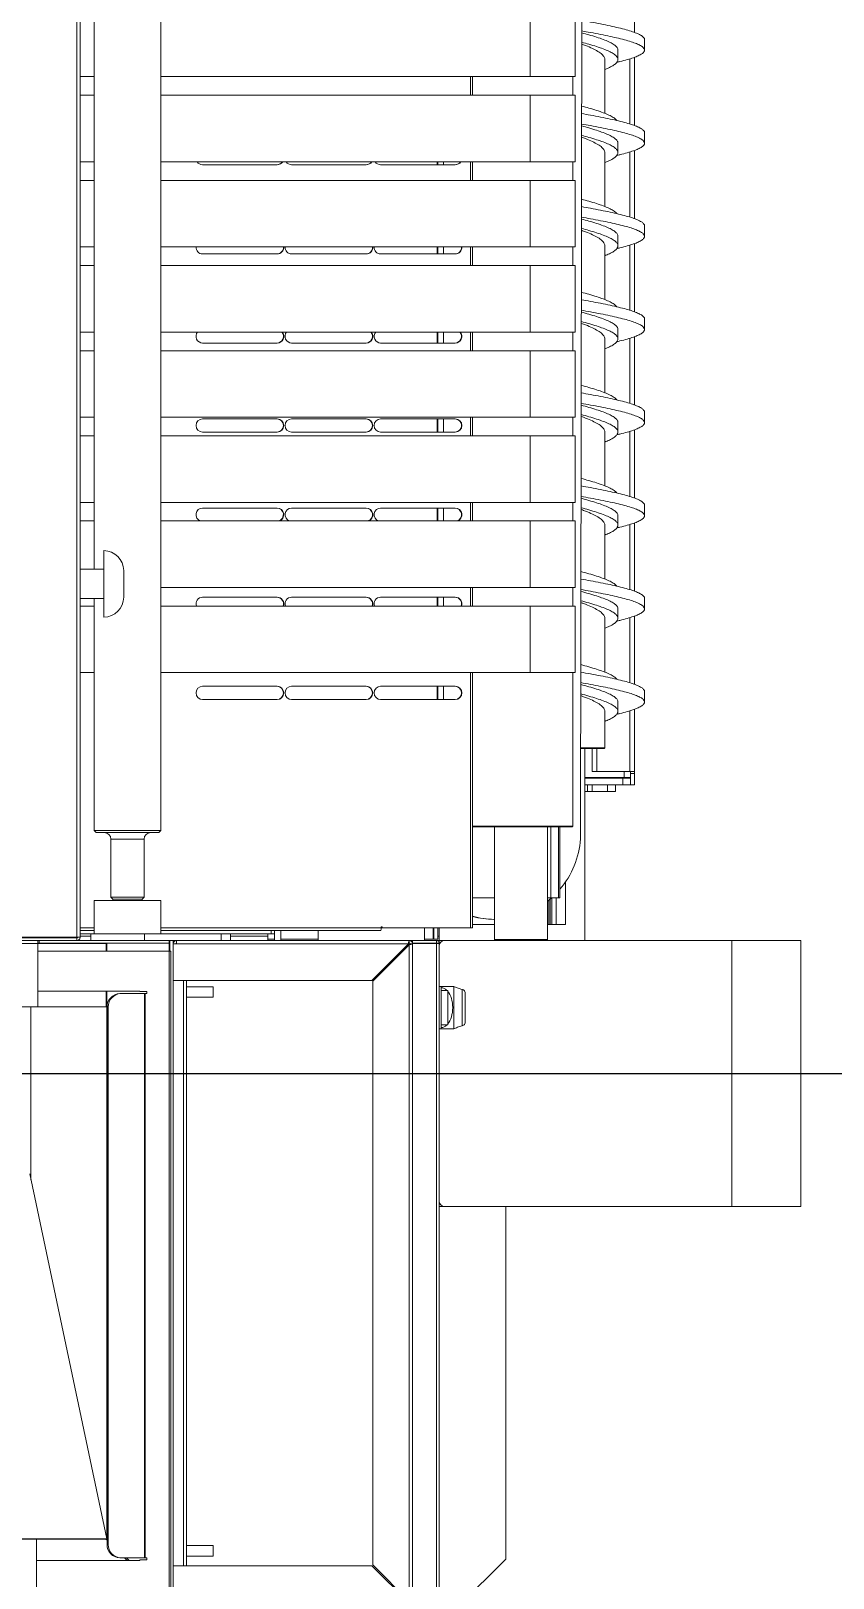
# Model space of a CAD drawing. Header units: millimetres. Extents: x 8553 to 64453, y 11523 to 72084.
# Drawn here: x 49456 to 49939, y 19194 to 20124 of the extents above; entities that cross this region are included whole.
import ezdxf

# ---------------------------------------------------------------- set-up
doc = ezdxf.new("R2010")
doc.units = ezdxf.units.MM
doc.layers.add('grey', color=254, linetype='Continuous')
doc.layers.add('tube_steam', color=140, linetype='Continuous')

msp = doc.modelspace()

# ---------------------------------------------------------------- linework, layer by layer
at = {"layer": 'grey', "linetype": 'Continuous', "lineweight": 15}
for p, q in [((49483.751, 19578.926), (49483.751, 22331.96)), ((49485.751, 22331.843), (49485.751, 19579.043)), ((49534.187, 19643.123), (49534.187, 22272.723)), ((49494.187, 22110.643), (49494.187, 19800.243)), ((49788.899, 20895.792), (49786.76, 19638.094)), ((49819.349, 20164.145), (49819.349, 20123)), ((49756.536, 20136.477), (49756.536, 20096.477)), ((49783.641, 20096.477), (49783.641, 20136.477)), ((49825.29, 20112.422), (49825.29, 20118.731)), ((49801.351, 20074.387), (49801.351, 20106.777)), ((49809.29, 20106.776), (49809.29, 20112.422)), ((49816.549, 20107.204), (49816.549, 20067.949)), ((49819.349, 20108.145), (49819.349, 20067)), ((49494.187, 20096.477), (49485.751, 20096.477)), ((49756.536, 20096.477), (49534.187, 20096.477)), ((49720.574, 20096.477), (49720.574, 20085.277)), ((49721.83, 20085.277), (49721.83, 20096.477)), ((49783.641, 20096.477), (49756.536, 20096.477)), ((49782.151, 20085.277), (49782.151, 20096.477)), ((49494.187, 20085.277), (49485.751, 20085.277)), ((49756.536, 20085.277), (49534.187, 20085.277)), ((49756.536, 20085.277), (49756.536, 20045.277)), ((49783.641, 20085.277), (49756.536, 20085.277)), ((49783.641, 20045.277), (49783.641, 20085.277)), ((49825.29, 20056.422), (49825.29, 20062.731)), ((49801.351, 20018.387), (49801.351, 20050.777)), ((49809.29, 20050.776), (49809.29, 20056.422)), ((49816.549, 20051.204), (49816.549, 20011.949)), ((49819.349, 20052.145), (49819.349, 20011)), ((49494.187, 20045.277), (49485.751, 20045.277)), ((49756.536, 20045.277), (49534.187, 20045.277)), ((49559.38, 20043.473), (49604.288, 20043.473)), ((49612.954, 20043.473), (49657.861, 20043.473)), ((49666.527, 20043.473), (49711.435, 20043.473)), ((49700.551, 20045.277), (49700.551, 20043.473)), ((49700.951, 20045.277), (49700.951, 20043.473)), ((49704.237, 20045.277), (49704.237, 20043.473)), ((49720.574, 20045.277), (49720.574, 20034.077)), ((49721.83, 20034.077), (49721.83, 20045.277)), ((49783.641, 20045.277), (49756.536, 20045.277)), ((49782.151, 20034.077), (49782.151, 20045.277)), ((49494.187, 20034.077), (49485.751, 20034.077)), ((49756.536, 20034.077), (49534.187, 20034.077)), ((49756.536, 20034.077), (49756.536, 19994.077)), ((49783.641, 20034.077), (49756.536, 20034.077)), ((49783.641, 19994.077), (49783.641, 20034.077)), ((49825.29, 20000.422), (49825.29, 20006.731)), ((49494.187, 19994.077), (49485.751, 19994.077)), ((49756.536, 19994.077), (49534.187, 19994.077)), ((49700.551, 19994.077), (49700.551, 19989.873)), ((49700.951, 19994.077), (49700.951, 19989.873)), ((49704.237, 19994.077), (49704.237, 19989.873)), ((49720.574, 19994.077), (49720.574, 19982.877)), ((49721.83, 19982.877), (49721.83, 19994.077)), ((49783.641, 19994.077), (49756.536, 19994.077)), ((49782.151, 19982.877), (49782.151, 19994.077)), ((49801.351, 19962.387), (49801.351, 19994.777)), ((49809.29, 19994.776), (49809.29, 20000.422)), ((49816.549, 19995.204), (49816.549, 19955.949)), ((49819.349, 19996.145), (49819.349, 19955)), ((49559.38, 19989.873), (49604.288, 19989.873)), ((49612.954, 19989.873), (49657.861, 19989.873)), ((49666.527, 19989.873), (49711.435, 19989.873)), ((49494.187, 19982.877), (49485.751, 19982.877)), ((49756.536, 19982.877), (49534.187, 19982.877)), ((49756.536, 19982.877), (49756.536, 19942.877)), ((49783.641, 19982.877), (49756.536, 19982.877)), ((49783.641, 19942.877), (49783.641, 19982.877)), ((49825.29, 19944.422), (49825.29, 19950.731)), ((49494.187, 19942.877), (49485.751, 19942.877)), ((49756.536, 19942.877), (49534.187, 19942.877)), ((49700.551, 19942.877), (49700.551, 19936.273)), ((49700.951, 19942.877), (49700.951, 19936.273)), ((49704.237, 19942.877), (49704.237, 19936.273)), ((49720.574, 19942.877), (49720.574, 19931.677)), ((49721.83, 19931.677), (49721.83, 19942.877)), ((49783.641, 19942.877), (49756.536, 19942.877)), ((49782.151, 19931.677), (49782.151, 19942.877)), ((49801.351, 19906.387), (49801.351, 19938.777)), ((49809.29, 19938.776), (49809.29, 19944.422)), ((49816.549, 19939.204), (49816.549, 19899.949)), ((49819.349, 19940.145), (49819.349, 19899)), ((49494.187, 19931.677), (49485.751, 19931.677)), ((49756.536, 19931.677), (49534.187, 19931.677)), ((49559.38, 19936.273), (49604.288, 19936.273)), ((49612.954, 19936.273), (49657.861, 19936.273)), ((49666.527, 19936.273), (49711.435, 19936.273)), ((49756.536, 19931.677), (49756.536, 19891.677)), ((49783.641, 19931.677), (49756.536, 19931.677)), ((49783.641, 19891.677), (49783.641, 19931.677)), ((49494.187, 19891.677), (49485.751, 19891.677)), ((49756.536, 19891.677), (49534.187, 19891.677)), ((49604.288, 19890.673), (49559.38, 19890.673)), ((49657.861, 19890.673), (49612.954, 19890.673)), ((49711.435, 19890.673), (49666.527, 19890.673)), ((49700.551, 19890.673), (49700.551, 19882.673)), ((49700.951, 19890.673), (49700.951, 19882.673)), ((49704.237, 19890.673), (49704.237, 19882.673)), ((49720.574, 19891.677), (49720.574, 19880.477)), ((49721.83, 19880.477), (49721.83, 19891.677)), ((49783.641, 19891.677), (49756.536, 19891.677)), ((49782.151, 19880.477), (49782.151, 19891.677)), ((49825.29, 19888.422), (49825.29, 19894.731)), ((49559.38, 19882.673), (49604.288, 19882.673)), ((49612.954, 19882.673), (49657.861, 19882.673)), ((49666.527, 19882.673), (49711.435, 19882.673)), ((49801.351, 19850.387), (49801.351, 19882.777)), ((49809.29, 19882.776), (49809.29, 19888.422)), ((49816.549, 19883.204), (49816.549, 19843.949)), ((49819.349, 19884.145), (49819.349, 19843)), ((49494.187, 19880.477), (49485.751, 19880.477)), ((49756.536, 19880.477), (49534.187, 19880.477)), ((49756.536, 19880.477), (49756.536, 19840.477)), ((49783.641, 19880.477), (49756.536, 19880.477)), ((49783.641, 19840.477), (49783.641, 19880.477)), ((49494.187, 19840.477), (49485.751, 19840.477)), ((49756.536, 19840.477), (49534.187, 19840.477)), ((49604.288, 19837.073), (49559.38, 19837.073)), ((49657.861, 19837.073), (49612.954, 19837.073)), ((49711.435, 19837.073), (49666.527, 19837.073)), ((49700.551, 19837.073), (49700.551, 19829.277)), ((49700.951, 19837.073), (49700.951, 19829.277)), ((49704.237, 19837.073), (49704.237, 19829.277)), ((49720.574, 19840.477), (49720.574, 19829.277)), ((49721.83, 19829.277), (49721.83, 19840.477)), ((49783.641, 19840.477), (49756.536, 19840.477)), ((49782.151, 19829.277), (49782.151, 19840.477)), ((49825.29, 19832.422), (49825.29, 19838.731)), ((49494.187, 19829.277), (49485.751, 19829.277)), ((49756.536, 19829.277), (49534.187, 19829.277)), ((49756.536, 19829.277), (49756.536, 19789.277)), ((49783.641, 19829.277), (49756.536, 19829.277)), ((49783.641, 19789.277), (49783.641, 19829.277)), ((49801.351, 19794.387), (49801.351, 19826.777)), ((49809.29, 19826.776), (49809.29, 19832.422)), ((49816.549, 19827.204), (49816.549, 19787.949)), ((49819.349, 19828.145), (49819.349, 19787)), ((49499.932, 19771.443), (49499.932, 19811.443)), ((49499.932, 19800.243), (49485.751, 19800.243)), ((49511.932, 19799.443), (49511.932, 19783.443)), ((49756.536, 19789.277), (49534.187, 19789.277)), ((49720.574, 19789.277), (49720.574, 19778.077)), ((49721.83, 19778.077), (49721.83, 19789.277)), ((49783.641, 19789.277), (49756.536, 19789.277)), ((49782.151, 19778.077), (49782.151, 19789.277)), ((49485.751, 19782.643), (49499.932, 19782.643)), ((49494.187, 19782.643), (49494.187, 19643.123)), ((49604.288, 19783.473), (49559.38, 19783.473)), ((49657.861, 19783.473), (49612.954, 19783.473)), ((49711.435, 19783.473), (49666.527, 19783.473)), ((49700.551, 19783.473), (49700.551, 19778.077)), ((49700.951, 19783.473), (49700.951, 19778.077)), ((49704.237, 19783.473), (49704.237, 19778.077)), ((49825.29, 19776.422), (49825.29, 19782.731)), ((49494.187, 19778.077), (49485.751, 19778.077)), ((49756.536, 19778.077), (49534.187, 19778.077)), ((49756.536, 19778.077), (49756.536, 19738.077)), ((49783.641, 19778.077), (49756.536, 19778.077)), ((49783.641, 19738.077), (49783.641, 19778.077)), ((49801.351, 19738.387), (49801.351, 19770.777)), ((49809.29, 19770.776), (49809.29, 19776.422)), ((49816.549, 19771.204), (49816.549, 19731.949)), ((49819.349, 19772.145), (49819.349, 19731)), ((49494.187, 19738.077), (49485.751, 19738.077)), ((49756.536, 19738.077), (49534.187, 19738.077)), ((49720.574, 19738.077), (49720.574, 19584.673)), ((49721.83, 19584.673), (49721.83, 19738.077)), ((49783.641, 19738.077), (49756.536, 19738.077)), ((49782.151, 19645.683), (49782.151, 19738.077)), ((49604.288, 19729.873), (49559.38, 19729.873)), ((49657.861, 19729.873), (49612.954, 19729.873)), ((49711.435, 19729.873), (49666.527, 19729.873)), ((49700.551, 19729.873), (49700.551, 19721.873)), ((49700.951, 19729.873), (49700.951, 19721.873)), ((49704.237, 19729.873), (49704.237, 19721.873)), ((49825.29, 19720.422), (49825.29, 19726.731)), ((49559.38, 19721.873), (49604.288, 19721.873)), ((49612.954, 19721.873), (49657.861, 19721.873)), ((49666.527, 19721.873), (49711.435, 19721.873)), ((49801.351, 19692.883), (49801.351, 19714.777)), ((49809.29, 19714.776), (49809.29, 19720.422)), ((49816.549, 19715.204), (49816.549, 19678.643)), ((49819.349, 19716.145), (49819.349, 19678.643)), ((49786.853, 19692.483), (49800.951, 19692.483)), ((49786.854, 19692.883), (49801.351, 19692.883)), ((49789.351, 19577.043), (49789.351, 19692.483)), ((49793.749, 19692.483), (49793.749, 19678.643)), ((49796.549, 19692.483), (49796.549, 19678.643)), ((49800.951, 19692.483), (49801.351, 19692.883)), ((49796.549, 19678.643), (49793.749, 19678.643)), ((49796.549, 19678.643), (49816.549, 19678.643)), ((49812.951, 19678.643), (49812.951, 19675.043)), ((49819.349, 19678.643), (49816.549, 19678.643)), ((49816.949, 19678.643), (49816.949, 19677.443)), ((49816.949, 19677.443), (49816.949, 19674.643)), ((49816.949, 19677.443), (49819.349, 19677.443)), ((49816.951, 19678.643), (49816.951, 19677.443)), ((49819.349, 19678.643), (49819.349, 19677.443)), ((49819.349, 19677.443), (49819.349, 19670.643)), ((49812.951, 19675.043), (49789.351, 19675.043)), ((49789.351, 19674.643), (49812.235, 19674.643)), ((49791.024, 19670.643), (49789.351, 19670.643)), ((49791.024, 19666.643), (49791.024, 19670.643)), ((49793.7, 19670.643), (49791.024, 19670.643)), ((49793.7, 19666.643), (49793.7, 19670.643)), ((49793.7, 19670.643), (49801.773, 19670.643)), ((49802.934, 19670.643), (49801.773, 19670.643)), ((49802.934, 19666.643), (49802.934, 19670.643)), ((49807.871, 19670.643), (49802.934, 19670.643)), ((49807.871, 19666.643), (49807.871, 19670.643)), ((49807.871, 19670.643), (49812.235, 19670.643)), ((49812.235, 19670.643), (49812.235, 19674.643)), ((49812.235, 19674.643), (49816.951, 19674.643)), ((49812.235, 19670.643), (49816.951, 19670.643)), ((49812.951, 19675.043), (49816.949, 19675.043)), ((49816.932, 19674.643), (49816.949, 19674.906)), ((49816.951, 19670.643), (49816.951, 19674.643)), ((49819.349, 19670.643), (49816.951, 19670.643)), ((49791.024, 19666.643), (49789.351, 19666.643)), ((49793.7, 19666.643), (49791.024, 19666.643)), ((49802.934, 19666.643), (49793.7, 19666.643)), ((49807.871, 19666.643), (49802.934, 19666.643)), ((49494.187, 19643.123), (49495.387, 19641.923)), ((49494.187, 19643.123), (49534.187, 19643.123)), ((49532.987, 19641.923), (49495.387, 19641.923)), ((49532.987, 19641.923), (49534.187, 19643.123)), ((49765.213, 19645.683), (49721.83, 19645.683)), ((49765.03, 19645.283), (49721.83, 19645.283)), ((49734.951, 19645.283), (49734.951, 19577.683)), ((49781.751, 19645.283), (49765.03, 19645.283)), ((49782.151, 19645.683), (49765.213, 19645.683)), ((49766.951, 19577.683), (49766.951, 19645.283)), ((49768.834, 19645.283), (49768.834, 19602.643)), ((49773.583, 19645.283), (49773.583, 19602.643)), ((49774.43, 19645.283), (49774.43, 19602.643)), ((49781.751, 19645.283), (49782.151, 19645.683)), ((49504.187, 19637.923), (49504.187, 19603.123)), ((49524.187, 19637.923), (49504.187, 19637.923)), ((49524.187, 19603.123), (49524.187, 19637.923)), ((49777.772, 19586.643), (49777.772, 19612.197)), ((49504.187, 19603.123), (49505.387, 19601.923)), ((49504.187, 19603.123), (49524.187, 19603.123)), ((49505.387, 19601.923), (49505.387, 19601.043)), ((49522.987, 19601.923), (49505.387, 19601.923)), ((49522.987, 19601.923), (49524.187, 19603.123)), ((49522.987, 19601.043), (49522.987, 19601.923)), ((49721.83, 19602.643), (49734.951, 19602.643)), ((49766.951, 19602.643), (49768.834, 19602.643)), ((49768.492, 19586.643), (49768.492, 19601.898)), ((49768.834, 19602.643), (49773.583, 19602.643)), ((49769.538, 19586.643), (49769.538, 19602.643)), ((49772.068, 19586.643), (49772.068, 19602.643)), ((49774.43, 19602.643), (49773.583, 19602.643)), ((49494.187, 19601.043), (49494.187, 19581.043)), ((49494.187, 19601.043), (49494.925, 19601.043)), ((49494.925, 19601.043), (49534.187, 19601.043)), ((49534.187, 19581.043), (49534.187, 19601.043)), ((49767.769, 19586.643), (49767.769, 19601.297)), ((49485.751, 19584.593), (49494.187, 19584.593)), ((49534.187, 19584.593), (49666.865, 19584.593)), ((49667.456, 19585.193), (49666.865, 19585.193)), ((49666.865, 19585.193), (49666.865, 19584.593)), ((49667.247, 19585.193), (49667.247, 19584.673)), ((49667.247, 19584.673), (49667.456, 19584.673)), ((49667.456, 19584.673), (49667.456, 19585.193)), ((49720.574, 19584.673), (49667.456, 19584.673)), ((49692.951, 19584.673), (49692.951, 19577.043)), ((49698.151, 19584.673), (49698.151, 19577.843)), ((49698.551, 19584.673), (49698.551, 19577.843)), ((49700.951, 19584.673), (49700.951, 19577.843)), ((49701.751, 19584.673), (49701.751, 19577.043)), ((49720.574, 19584.673), (49721.83, 19584.673)), ((49734.951, 19586.643), (49721.83, 19586.643)), ((49734.71, 19589.725), (49734.951, 19589.725)), ((49767.769, 19586.643), (49766.951, 19586.643)), ((49768.492, 19586.643), (49767.769, 19586.643)), ((49769.538, 19586.643), (49768.492, 19586.643)), ((49772.068, 19586.643), (49769.538, 19586.643)), ((49777.772, 19586.643), (49772.068, 19586.643)), ((48894.151, 19577.043), (49460.151, 19577.043)), ((48894.151, 19575.283), (49460.151, 19575.283)), ((49439.751, 19578.926), (49483.751, 19578.926)), ((49483.751, 19578.643), (49439.751, 19578.643)), ((49460.151, 19577.043), (49460.151, 19575.283)), ((49460.951, 19577.043), (49460.151, 19577.043)), ((49460.151, 19575.443), (49460.951, 19575.443)), ((49460.151, 19537.043), (49460.151, 19575.283)), ((49460.151, 19575.283), (49501.351, 19575.283)), ((49460.951, 19575.443), (49460.951, 19577.043)), ((49539.351, 19577.043), (49460.951, 19577.043)), ((49539.351, 19575.443), (49460.951, 19575.443)), ((49483.751, 19577.043), (49483.751, 19578.643)), ((49485.751, 19583.073), (49494.187, 19583.073)), ((49485.751, 19581.043), (49492.187, 19581.043)), ((49485.751, 19579.683), (49492.187, 19579.683)), ((49492.187, 19581.043), (49492.187, 19577.043)), ((49492.187, 19581.043), (49524.412, 19581.043)), ((49501.351, 19575.283), (49501.351, 19575.443)), ((49501.351, 19575.283), (49501.351, 19570.643)), ((49501.751, 19570.643), (49501.751, 19575.443)), ((49524.412, 19577.043), (49524.412, 19581.043)), ((49524.412, 19581.043), (49570.462, 19581.043)), ((49534.187, 19583.073), (49666.601, 19583.073)), ((49539.751, 19577.043), (49539.351, 19577.043)), ((49539.351, 19577.043), (49539.351, 19570.643)), ((49539.751, 19577.043), (49541.751, 19577.043)), ((49539.751, 19577.043), (49539.751, 19570.643)), ((49541.751, 19577.043), (49541.751, 19575.043)), ((49543.751, 19577.043), (49541.751, 19577.043)), ((49541.751, 19575.043), (49541.751, 19553.043)), ((49541.751, 19575.043), (49543.751, 19575.043)), ((49543.751, 19577.043), (49543.751, 19575.043)), ((49543.751, 19577.043), (49683.751, 19577.043)), ((49543.751, 19575.043), (49683.185, 19575.043)), ((49570.462, 19577.043), (49570.462, 19581.043)), ((49570.462, 19581.043), (49576.242, 19581.043)), ((49576.242, 19577.043), (49576.242, 19581.043)), ((49576.242, 19581.043), (49600.551, 19581.043)), ((49576.242, 19579.683), (49598.551, 19579.683)), ((49598.551, 19581.043), (49598.551, 19579.683)), ((49598.551, 19579.683), (49598.551, 19577.043)), ((49598.551, 19577.843), (49602.551, 19577.843)), ((49600.551, 19581.043), (49600.551, 19583.073)), ((49600.551, 19581.043), (49602.551, 19581.043)), ((49602.551, 19577.043), (49602.551, 19583.073)), ((49606.551, 19577.043), (49606.551, 19583.073)), ((49606.551, 19577.843), (49628.951, 19577.843)), ((49628.951, 19583.073), (49628.951, 19577.043)), ((49683.185, 19575.043), (49661.185, 19553.043)), ((49661.751, 19552.477), (49683.751, 19574.477)), ((49683.751, 19575.443), (49683.751, 19577.043)), ((49685.751, 19577.043), (49683.751, 19577.043)), ((49683.751, 19574.477), (49683.751, 19179.608)), ((49684.151, 19575.043), (49685.751, 19575.043)), ((49700.071, 19577.043), (49685.751, 19577.043)), ((49685.751, 19577.043), (49685.751, 19575.443)), ((49700.071, 19575.443), (49685.751, 19575.443)), ((49685.751, 19575.16), (49685.751, 19178.926)), ((49700.071, 19575.16), (49685.751, 19575.16)), ((49692.951, 19577.843), (49698.151, 19577.843)), ((49698.151, 19577.843), (49698.551, 19577.843)), ((49700.951, 19577.843), (49698.551, 19577.843)), ((49700.071, 19577.043), (49701.751, 19577.043)), ((49700.071, 19577.043), (49700.071, 19575.443)), ((49700.071, 19575.16), (49700.071, 19178.926)), ((49700.151, 19575.363), (49701.751, 19575.363)), ((49700.951, 19579.603), (49701.751, 19579.603)), ((49701.751, 19577.043), (49701.751, 19575.363)), ((49701.751, 19577.043), (49704.951, 19577.043)), ((49701.751, 19575.363), (49701.751, 19178.723)), ((49877.751, 19577.043), (49704.951, 19577.043)), ((49734.951, 19577.683), (49735.351, 19577.283)), ((49758.264, 19577.683), (49734.951, 19577.683)), ((49758.082, 19577.283), (49735.351, 19577.283)), ((49740.951, 19577.283), (49740.951, 19577.043)), ((49766.551, 19577.283), (49758.082, 19577.283)), ((49766.951, 19577.683), (49758.264, 19577.683)), ((49760.951, 19577.043), (49760.951, 19577.283)), ((49766.551, 19577.283), (49766.951, 19577.683)), ((49877.751, 19577.043), (49877.751, 19417.043)), ((49919.351, 19577.043), (49877.751, 19577.043)), ((49919.351, 19577.043), (49919.351, 19417.043)), ((49460.151, 19570.643), (49539.206, 19570.643)), ((49539.206, 19570.643), (49539.206, 19180.243)), ((49539.206, 19570.643), (49540.362, 19570.643)), ((49540.362, 19570.643), (49540.362, 19180.243)), ((49460.151, 19546.643), (49521.68, 19546.643)), ((49501.351, 19546.643), (49501.351, 19537.043)), ((49501.751, 19217.608), (49501.751, 19546.643)), ((49521.68, 19546.643), (49521.68, 19546.243)), ((49525.851, 19546.243), (49521.68, 19546.243)), ((49525.851, 19545.043), (49525.851, 19546.243)), ((49541.751, 19553.043), (49661.185, 19553.043)), ((49541.751, 19553.043), (49541.751, 19201.043)), ((49547.831, 19553.043), (49547.831, 19201.043)), ((49549.751, 19553.043), (49549.751, 19201.043)), ((49565.751, 19549.243), (49549.751, 19549.243)), ((49565.751, 19549.243), (49565.751, 19542.843)), ((49661.751, 19552.477), (49661.751, 19201.608)), ((49701.751, 19549.443), (49702.951, 19549.443)), ((49702.951, 19549.443), (49702.951, 19523.843)), ((49702.951, 19549.443), (49710.458, 19549.443)), ((49706.951, 19547.043), (49702.951, 19547.043)), ((49706.951, 19547.043), (49706.951, 19526.243)), ((49710.551, 19549.283), (49710.551, 19549.253)), ((49710.551, 19524.032), (49710.551, 19549.253)), ((49715.492, 19525.665), (49715.492, 19547.62)), ((48894.151, 19537.043), (49460.151, 19537.043)), ((49456.1, 19433.102), (49456.1, 19537.043)), ((49501.351, 19537.043), (49460.151, 19537.043)), ((49501.351, 19537.043), (49501.751, 19537.043)), ((49502.561, 19537.043), (49501.892, 19537.043)), ((49501.892, 19213.843), (49501.892, 19537.043)), ((49502.561, 19213.843), (49502.561, 19537.043)), ((49509.574, 19545.043), (49510.244, 19545.043)), ((49510.244, 19545.043), (49524.495, 19545.043)), ((49524.495, 19545.043), (49524.495, 19205.843)), ((49524.799, 19545.043), (49524.495, 19545.043)), ((49524.799, 19205.843), (49524.799, 19545.043)), ((49524.799, 19545.043), (49525.851, 19545.043)), ((49549.751, 19542.843), (49565.751, 19542.843)), ((49717.43, 19528.091), (49717.43, 19545.194)), ((49701.751, 19523.843), (49702.951, 19523.843)), ((49702.951, 19526.243), (49706.951, 19526.243)), ((49702.951, 19523.843), (49710.458, 19523.843)), ((49710.551, 19524.032), (49710.551, 19524.003)), ((49455.351, 19436.645), (49501.751, 19217.286)), ((49701.751, 19417.043), (49704.951, 19417.043)), ((49877.751, 19417.043), (49704.951, 19417.043)), ((49741.751, 19417.043), (49741.751, 19205.043)), ((49919.351, 19417.043), (49877.751, 19417.043)), ((49459.351, 19217.043), (48894.316, 19217.043)), ((49208.421, 19217.286), (49501.751, 19217.286)), ((49459.351, 19179.443), (49459.351, 19217.043)), ((49459.351, 19217.043), (49501.185, 19217.043)), ((49501.892, 19216.336), (49501.185, 19217.043)), ((49501.751, 19217.043), (49501.185, 19217.043)), ((49501.751, 19217.608), (49501.892, 19217.467)), ((49501.751, 19217.608), (49501.751, 19217.043)), ((49501.892, 19213.843), (49502.561, 19213.843)), ((49565.751, 19213.243), (49549.751, 19213.243)), ((49565.751, 19213.243), (49565.751, 19206.843)), ((49521.68, 19204.243), (49459.351, 19204.243)), ((49510.244, 19205.843), (49509.574, 19205.843)), ((49524.495, 19205.843), (49510.244, 19205.843)), ((49513.985, 19204.243), (49512.385, 19205.843)), ((49513.516, 19205.843), (49515.116, 19204.243)), ((49521.68, 19204.643), (49521.68, 19204.243)), ((49521.68, 19204.643), (49525.851, 19204.643)), ((49524.495, 19205.843), (49524.799, 19205.843)), ((49525.851, 19205.843), (49524.799, 19205.843)), ((49525.851, 19204.643), (49525.851, 19205.843)), ((49549.751, 19206.843), (49565.751, 19206.843)), ((49741.751, 19205.043), (49713.751, 19177.043)), ((49541.751, 19201.043), (49541.751, 19179.043)), ((49661.185, 19201.043), (49541.751, 19201.043)), ((49661.185, 19201.043), (49683.185, 19179.043)), ((49683.751, 19179.608), (49661.751, 19201.608))]:
    msp.add_line(p, q, dxfattribs=at)
at = {"layer": 'grey', "linetype": 'Continuous', "lineweight": 15, "flags": 128}
msp.add_lwpolyline([(49766.951, 19600.642), (49767.716, 19601.253), (49769.351, 19602.643)], dxfattribs=at)
at = {"layer": 'grey', "linetype": 'Continuous', "lineweight": 15}
for centre, radius, start, end in [((49559.392, 20047.401), 3.928, 212.739895, 269.826332), ((49604.067, 20047.401), 3.928, 270.173668, 327.260105), ((49604.276, 20047.401), 3.928, 270.173668, 327.260105), ((49612.966, 20047.401), 3.928, 212.739895, 269.826332), ((49657.641, 20047.401), 3.928, 270.173668, 327.260105), ((49657.849, 20047.401), 3.928, 270.173668, 327.260105), ((49666.539, 20047.401), 3.928, 212.739895, 269.826332), ((49711.214, 20047.401), 3.928, 270.173668, 327.260105), ((49711.423, 20047.401), 3.928, 270.173668, 327.260105), ((49559.415, 19993.848), 3.975, 176.70044, 269.503898), ((49604.045, 19993.848), 3.975, 270.496102, 3.29956), ((49604.253, 19993.848), 3.975, 270.496102, 3.29956), ((49612.988, 19993.848), 3.975, 176.70044, 269.503898), ((49657.618, 19993.848), 3.975, 270.496102, 3.29956), ((49657.827, 19993.848), 3.975, 270.496102, 3.29956), ((49666.562, 19993.848), 3.975, 176.70044, 269.503898), ((49711.192, 19993.848), 3.975, 270.496102, 3.29956), ((49711.4, 19993.848), 3.975, 270.496102, 3.29956), ((49559.436, 19940.277), 4.005, 139.522101, 269.202679), ((49604.023, 19940.277), 4.005, 270.797321, 40.477899), ((49604.232, 19940.277), 4.005, 270.797321, 40.477899), ((49613.01, 19940.277), 4.005, 139.522101, 269.202679), ((49657.597, 19940.277), 4.005, 270.797321, 40.477899), ((49657.805, 19940.277), 4.005, 270.797321, 40.477899), ((49666.583, 19940.277), 4.005, 139.522101, 269.202679), ((49711.171, 19940.277), 4.005, 270.797321, 40.477899), ((49711.379, 19940.277), 4.005, 270.797321, 40.477899), ((49559.427, 19886.673), 4, 90.668432, 269.331568), ((49604.033, 19886.673), 4, 270.668432, 89.331568), ((49604.241, 19886.673), 4, 270.668432, 89.331568), ((49613.001, 19886.673), 4, 90.668432, 269.331568), ((49657.606, 19886.673), 4, 270.668432, 89.331568), ((49657.814, 19886.673), 4, 270.668432, 89.331568), ((49666.574, 19886.673), 4, 90.668432, 269.331568), ((49711.18, 19886.673), 4, 270.668432, 89.331568), ((49711.388, 19886.673), 4, 270.668432, 89.331568), ((49559.434, 19833.068), 4.006, 90.773374, 251.134015), ((49604.025, 19833.068), 4.006, 288.865985, 89.226626), ((49604.234, 19833.068), 4.006, 288.865985, 89.226626), ((49613.008, 19833.068), 4.006, 90.773374, 251.134015), ((49657.599, 19833.068), 4.006, 288.865985, 89.226626), ((49657.807, 19833.068), 4.006, 288.865985, 89.226626), ((49666.582, 19833.068), 4.006, 90.773374, 251.134015), ((49711.172, 19833.068), 4.006, 288.865985, 89.226626), ((49711.381, 19833.068), 4.006, 288.865985, 89.226626), ((49499.932, 19799.443), 12, 0, 90), ((49499.932, 19783.443), 12, 270, 0), ((49559.432, 19779.477), 3.996, 90.740265, 200.509165), ((49604.028, 19779.477), 3.996, 339.490835, 89.259735), ((49604.248, 19779.485), 3.988, 339.32244, 89.428131), ((49613.006, 19779.477), 3.996, 90.740265, 200.509165), ((49657.601, 19779.477), 3.996, 339.490835, 89.259735), ((49657.821, 19779.485), 3.988, 339.32244, 89.428131), ((49666.579, 19779.477), 3.996, 90.740265, 200.509165), ((49711.175, 19779.477), 3.996, 339.490835, 89.259735), ((49711.395, 19779.485), 3.988, 339.32244, 89.428131), ((49559.427, 19725.873), 4, 90.668432, 269.331568), ((49604.033, 19725.873), 4, 270.668432, 89.331568), ((49604.241, 19725.873), 4, 270.668432, 89.331568), ((49613.001, 19725.873), 4, 90.668432, 269.331568), ((49657.606, 19725.873), 4, 270.668432, 89.331568), ((49657.814, 19725.873), 4, 270.668432, 89.331568), ((49666.574, 19725.873), 4, 90.668432, 269.331568), ((49711.18, 19725.873), 4, 270.668432, 89.331568), ((49711.388, 19725.873), 4, 270.668432, 89.331568), ((49812.551, 19675.043), 0.4, 270, 0), ((49500.187, 19637.923), 4, 0, 90), ((49528.187, 19637.923), 4, 90, 180), ((49734.602, 19641.692), 52.282, 319.622654, 356.053019), ((49664.478, 19584.225), 2.415, 331.518387, 8.779461), ((49735.38, 19640.767), 51.042, 254.6045, 269.517666), ((49734.712, 19640.764), 51.039, 255.380376, 269.997846), ((49543.751, 19575.043), 2, 90, 180), ((49543.751, 19575.043), 0.4, 90, 180), ((49683.751, 19575.043), 2, 0, 90), ((49683.751, 19575.043), 0.4, 0, 90), ((49704.951, 19573.843), 3.2, 90, 180), ((49509.736, 19537.198), 7.846, 91.183712, 181.136711), ((49510.406, 19537.198), 7.846, 91.183712, 181.136711), ((49704.951, 19420.243), 3.2, 180, 270), ((49509.736, 19213.687), 7.846, 178.863289, 268.816288), ((49510.406, 19213.687), 7.846, 178.863289, 268.816288)]:
    msp.add_arc(centre, radius, start, end, dxfattribs=at)
for centre, major_axis, start_param, end_param in [((49702.951, 19536.643), (0, 12), -0.5223148, 0), ((49702.951, 19536.643), (0, -12), 0.6154797, 2.5261129), ((49710.458, 19549.283), (0, 0.16), 4.712389, 6.2831853), ((49702.951, 19536.643), (0, -12), 0, 0.5223148), ((49710.458, 19524.003), (0, -0.16), 0, 1.5707963)]:
    msp.add_ellipse(centre, major_axis=major_axis, ratio=0.5773503, start_param=start_param, end_param=end_param, dxfattribs=at)
for points, knots in [([(49787.585, 20122.786), (49789.019, 20122.395), (49792.166, 20121.537), (49796.504, 20120.211), (49800.557, 20118.81), (49803.927, 20117.411), (49806.558, 20116.012), (49808.329, 20114.611), (49809.239, 20113.414), (49809.196, 20112.684), (49809.181, 20112.421)], [0, 0, 0, 0, 0.113256, 0.2483733, 0.3834906, 0.518539, 0.6535875, 0.7887048, 0.9238221, 1, 1, 1, 1]), ([(49787.587, 20123.943), (49789.321, 20123.632), (49793.227, 20122.933), (49798.936, 20121.846), (49804.644, 20120.677), (49809.811, 20119.512), (49814.354, 20118.345), (49818.196, 20117.177), (49821.271, 20116.013), (49823.526, 20114.844), (49824.922, 20113.678), (49825.436, 20112.513), (49825.059, 20111.343), (49823.797, 20110.179), (49821.67, 20109.011), (49818.726, 20107.844), (49814.967, 20106.68), (49811.548, 20105.755), (49809.199, 20105.222), (49808.563, 20105.078)], [0, 0, 0, 0, 0.0494085, 0.1112338, 0.1731083, 0.2349202, 0.2967724, 0.3586245, 0.4204364, 0.4823109, 0.5441362, 0.6059615, 0.6678361, 0.729648, 0.7915001, 0.8533523, 0.9151642, 0.9770387, 1, 1, 1, 1]), ([(49787.597, 20130.25), (49789.328, 20129.94), (49793.23, 20129.241), (49798.936, 20128.154), (49804.644, 20126.985), (49809.811, 20125.821), (49814.354, 20124.653), (49818.197, 20123.486), (49821.267, 20122.321), (49823.542, 20121.152), (49824.862, 20119.987), (49825.414, 20119.18), (49825.269, 20118.761), (49825.258, 20118.731)], [0, 0, 0, 0, 0.0807462, 0.1819952, 0.2833248, 0.3845518, 0.4858448, 0.5871379, 0.6883649, 0.7896945, 0.8909435, 0.9921926, 1, 1, 1, 1]), ([(49801.324, 20106.777), (49801.333, 20106.807), (49801.511, 20107.42), (49800.857, 20108.617), (49799.294, 20110.367), (49796.625, 20112.116), (49793.05, 20113.866), (49789.949, 20115.164), (49787.943, 20115.879), (49787.573, 20116.011)], [0, 0, 0, 0, 0.009699, 0.1992138, 0.3887222, 0.5782254, 0.7677248, 0.9572217, 1, 1, 1, 1]), ([(49787.575, 20117.143), (49789.013, 20116.751), (49792.163, 20115.892), (49796.505, 20114.566), (49800.557, 20113.165), (49803.929, 20111.766), (49806.551, 20110.367), (49808.355, 20108.966), (49809.297, 20107.565), (49809.353, 20106.166), (49808.527, 20104.767), (49806.817, 20103.366), (49804.461, 20102.027), (49802.336, 20101.157), (49801.351, 20100.753)], [0, 0, 0, 0, 0.0717823, 0.1572267, 0.2426712, 0.3280721, 0.413473, 0.4989175, 0.5843619, 0.6697629, 0.7551638, 0.8406082, 0.9260527, 1, 1, 1, 1]), ([(49787.51, 20078.761), (49788.97, 20078.363), (49792.142, 20077.498), (49796.506, 20076.166), (49800.554, 20074.765), (49803.939, 20073.366), (49806.514, 20071.967), (49808.06, 20070.873), (49808.436, 20070.246), (49808.532, 20070.086)], [0, 0, 0, 0, 0.1377092, 0.2991453, 0.4605814, 0.6219353, 0.7832891, 0.9447252, 1, 1, 1, 1]), ([(49787.491, 20067.96), (49789.258, 20067.644), (49793.196, 20066.939), (49798.936, 20065.846), (49804.644, 20064.677), (49809.811, 20063.512), (49814.354, 20062.345), (49818.196, 20061.177), (49821.271, 20060.013), (49823.526, 20058.844), (49824.922, 20057.678), (49825.436, 20056.513), (49825.059, 20055.343), (49823.797, 20054.179), (49821.67, 20053.011), (49818.726, 20051.844), (49814.967, 20050.68), (49811.548, 20049.755), (49809.199, 20049.222), (49808.563, 20049.078)], [0, 0, 0, 0, 0.0502747, 0.1120437, 0.1738619, 0.2356174, 0.2974132, 0.359209, 0.4209645, 0.4827827, 0.5445517, 0.6063206, 0.6681388, 0.7298943, 0.7916901, 0.8534859, 0.9152415, 0.9770596, 1, 1, 1, 1]), ([(49787.502, 20074.267), (49789.265, 20073.951), (49793.199, 20073.247), (49798.936, 20072.154), (49804.644, 20070.985), (49809.811, 20069.821), (49814.354, 20068.653), (49818.197, 20067.486), (49821.267, 20066.321), (49823.542, 20065.152), (49824.862, 20063.987), (49825.414, 20063.18), (49825.269, 20062.761), (49825.258, 20062.731)], [0, 0, 0, 0, 0.0821173, 0.1832153, 0.2843938, 0.3854698, 0.4866117, 0.5877537, 0.6888297, 0.7900082, 0.8911062, 0.9922042, 1, 1, 1, 1]), ([(49801.324, 20050.777), (49801.333, 20050.807), (49801.511, 20051.42), (49800.857, 20052.617), (49799.294, 20054.367), (49796.624, 20056.116), (49793.051, 20057.866), (49789.92, 20059.176), (49787.88, 20059.902), (49787.478, 20060.045)], [0, 0, 0, 0, 0.0096632, 0.1984782, 0.3872867, 0.5760902, 0.7648899, 0.9536869, 1, 1, 1, 1]), ([(49787.48, 20061.169), (49788.95, 20060.768), (49792.133, 20059.901), (49796.505, 20058.566), (49800.557, 20057.165), (49803.929, 20055.766), (49806.551, 20054.367), (49808.355, 20052.966), (49809.297, 20051.565), (49809.353, 20050.166), (49808.527, 20048.767), (49806.817, 20047.366), (49804.461, 20046.027), (49802.336, 20045.157), (49801.351, 20044.753)], [0, 0, 0, 0, 0.0732744, 0.1585815, 0.2438886, 0.3291522, 0.4144159, 0.499723, 0.5850301, 0.6702937, 0.7555574, 0.8408645, 0.9261715, 1, 1, 1, 1]), ([(49787.489, 20066.812), (49788.957, 20066.412), (49792.136, 20065.546), (49796.505, 20064.211), (49800.557, 20062.81), (49803.927, 20061.411), (49806.558, 20060.012), (49808.329, 20058.611), (49809.239, 20057.414), (49809.196, 20056.684), (49809.181, 20056.421)], [0, 0, 0, 0, 0.115508, 0.2502821, 0.3850563, 0.5197618, 0.6544673, 0.7892414, 0.9240156, 1, 1, 1, 1]), ([(49787.415, 20022.787), (49788.907, 20022.38), (49792.113, 20021.507), (49796.506, 20020.166), (49800.554, 20018.765), (49803.939, 20017.366), (49806.514, 20015.967), (49808.06, 20014.873), (49808.436, 20014.246), (49808.532, 20014.086)], [0, 0, 0, 0, 0.1403244, 0.3012709, 0.4622174, 0.6230819, 0.7839464, 0.9448929, 1, 1, 1, 1]), ([(49787.396, 20011.977), (49789.195, 20011.655), (49793.165, 20010.945), (49798.936, 20009.846), (49804.644, 20008.677), (49809.811, 20007.512), (49814.354, 20006.345), (49818.196, 20005.177), (49821.271, 20004.013), (49823.526, 20002.844), (49824.922, 20001.678), (49825.436, 20000.513), (49825.059, 19999.343), (49823.797, 19998.179), (49821.67, 19997.011), (49818.726, 19995.844), (49814.967, 19994.68), (49811.548, 19993.755), (49809.199, 19993.222), (49808.563, 19993.078)], [0, 0, 0, 0, 0.0511394, 0.1128522, 0.174614, 0.2363133, 0.2980529, 0.3597924, 0.4214917, 0.4832536, 0.5449663, 0.6066791, 0.6684409, 0.7301402, 0.7918798, 0.8536193, 0.9153186, 0.9770805, 1, 1, 1, 1]), ([(49787.407, 20018.284), (49789.202, 20017.963), (49793.169, 20017.253), (49798.936, 20016.154), (49804.644, 20014.985), (49809.811, 20013.821), (49814.354, 20012.653), (49818.197, 20011.486), (49821.267, 20010.321), (49823.542, 20009.152), (49824.862, 20007.987), (49825.414, 20007.18), (49825.269, 20006.761), (49825.258, 20006.731)], [0, 0, 0, 0, 0.0834843, 0.1844317, 0.2854595, 0.386385, 0.4873763, 0.5883676, 0.6892931, 0.7903209, 0.8912684, 0.9922158, 1, 1, 1, 1]), ([(49801.324, 19994.777), (49801.333, 19994.807), (49801.511, 19995.42), (49800.857, 19996.617), (49799.295, 19998.367), (49796.624, 20000.116), (49793.052, 20001.866), (49789.89, 20003.187), (49787.817, 20003.925), (49787.383, 20004.079)], [0, 0, 0, 0, 0.0096277, 0.1977479, 0.3858619, 0.5739707, 0.7620757, 0.9501782, 1, 1, 1, 1]), ([(49787.385, 20005.195), (49788.888, 20004.786), (49792.103, 20003.91), (49796.505, 20002.566), (49800.557, 20001.165), (49803.929, 19999.766), (49806.551, 19998.367), (49808.355, 19996.966), (49809.297, 19995.565), (49809.353, 19994.166), (49808.527, 19992.767), (49806.817, 19991.366), (49804.461, 19990.027), (49802.336, 19989.157), (49801.351, 19988.753)], [0, 0, 0, 0, 0.0747617, 0.15993189, 0.24510207, 0.33022888, 0.41535568, 0.50052587, 0.58569606, 0.67082286, 0.75594966, 0.84111985, 0.92629004, 1, 1, 1, 1]), ([(49787.394, 20010.838), (49788.894, 20010.43), (49792.106, 20009.555), (49796.505, 20008.211), (49800.557, 20006.81), (49803.927, 20005.411), (49806.558, 20004.012), (49808.329, 20002.611), (49809.239, 20001.414), (49809.196, 20000.684), (49809.181, 20000.421)], [0, 0, 0, 0, 0.1177486, 0.2521813, 0.3866141, 0.5209783, 0.6553426, 0.7897753, 0.924208, 1, 1, 1, 1]), ([(49787.319, 19966.813), (49788.845, 19966.398), (49792.083, 19965.516), (49796.506, 19964.166), (49800.554, 19962.765), (49803.939, 19961.366), (49806.514, 19959.967), (49808.06, 19958.873), (49808.436, 19958.246), (49808.532, 19958.086)], [0, 0, 0, 0, 0.1429237, 0.3033836, 0.4638434, 0.6242215, 0.7845997, 0.9450595, 1, 1, 1, 1]), ([(49787.301, 19955.995), (49789.132, 19955.667), (49793.135, 19954.95), (49798.936, 19953.846), (49804.644, 19952.677), (49809.811, 19951.512), (49814.354, 19950.345), (49818.196, 19949.177), (49821.271, 19948.013), (49823.526, 19946.844), (49824.922, 19945.678), (49825.436, 19944.513), (49825.059, 19943.343), (49823.797, 19942.179), (49821.67, 19941.011), (49818.726, 19939.844), (49814.967, 19938.68), (49811.548, 19937.755), (49809.199, 19937.222), (49808.563, 19937.078)], [0, 0, 0, 0, 0.0520026, 0.1136591, 0.1753649, 0.237008, 0.2986914, 0.3603748, 0.422018, 0.4837237, 0.5453803, 0.6070368, 0.6687425, 0.7303857, 0.7920691, 0.8537525, 0.9153957, 0.9771014, 1, 1, 1, 1]), ([(49787.312, 19962.301), (49789.139, 19961.974), (49793.138, 19961.258), (49798.936, 19960.154), (49804.644, 19958.985), (49809.811, 19957.821), (49814.354, 19956.653), (49818.197, 19955.486), (49821.267, 19954.321), (49823.542, 19953.152), (49824.862, 19951.987), (49825.414, 19951.18), (49825.269, 19950.761), (49825.258, 19950.731)], [0, 0, 0, 0, 0.0848472, 0.1856445, 0.2865221, 0.3872975, 0.4881386, 0.5889798, 0.6897551, 0.7906328, 0.8914301, 0.9922274, 1, 1, 1, 1]), ([(49801.324, 19938.777), (49801.333, 19938.807), (49801.511, 19939.42), (49800.857, 19940.617), (49799.295, 19942.367), (49796.624, 19944.116), (49793.053, 19945.866), (49789.861, 19947.199), (49787.754, 19947.948), (49787.288, 19948.114)], [0, 0, 0, 0, 0.0095924, 0.1970231, 0.3844474, 0.5718667, 0.7592822, 0.9466952, 1, 1, 1, 1]), ([(49787.289, 19949.222), (49788.825, 19948.803), (49792.074, 19947.919), (49796.505, 19946.566), (49800.557, 19945.165), (49803.929, 19943.766), (49806.551, 19942.367), (49808.355, 19940.966), (49809.297, 19939.565), (49809.353, 19938.166), (49808.527, 19936.767), (49806.817, 19935.366), (49804.461, 19934.027), (49802.336, 19933.157), (49801.351, 19932.753)], [0, 0, 0, 0, 0.0762443, 0.161278, 0.2463117, 0.3313021, 0.4162925, 0.5013262, 0.5863599, 0.6713503, 0.7563407, 0.8413744, 0.9264081, 1, 1, 1, 1]), ([(49787.299, 19954.865), (49788.831, 19954.447), (49792.077, 19953.563), (49796.505, 19952.211), (49800.557, 19950.81), (49803.927, 19949.411), (49806.558, 19948.012), (49808.329, 19946.611), (49809.239, 19945.414), (49809.196, 19944.684), (49809.181, 19944.421)], [0, 0, 0, 0, 0.1199779, 0.2540709, 0.388164, 0.5221887, 0.6562135, 0.7903065, 0.9243996, 1, 1, 1, 1]), ([(49787.224, 19910.84), (49788.782, 19910.415), (49792.053, 19909.525), (49796.506, 19908.166), (49800.554, 19906.765), (49803.939, 19905.366), (49806.514, 19903.967), (49808.06, 19902.873), (49808.436, 19902.246), (49808.532, 19902.086)], [0, 0, 0, 0, 0.1455074, 0.3054835, 0.4654597, 0.6253543, 0.785249, 0.9452251, 1, 1, 1, 1]), ([(49787.206, 19900.012), (49789.069, 19899.678), (49793.104, 19898.956), (49798.936, 19897.846), (49804.644, 19896.677), (49809.811, 19895.512), (49814.354, 19894.345), (49818.196, 19893.177), (49821.271, 19892.013), (49823.526, 19890.844), (49824.922, 19889.678), (49825.436, 19888.513), (49825.059, 19887.343), (49823.797, 19886.179), (49821.67, 19885.011), (49818.726, 19883.844), (49814.967, 19882.68), (49811.548, 19881.755), (49809.199, 19881.222), (49808.563, 19881.078)], [0, 0, 0, 0, 0.0528641, 0.1144647, 0.1761143, 0.2377014, 0.2993288, 0.3609561, 0.4225432, 0.4841929, 0.5457934, 0.607394, 0.6690436, 0.7306308, 0.7922581, 0.8538854, 0.9154726, 0.9771222, 1, 1, 1, 1]), ([(49787.216, 19906.318), (49789.076, 19905.986), (49793.107, 19905.264), (49798.936, 19904.154), (49804.644, 19902.985), (49809.811, 19901.821), (49814.354, 19900.653), (49818.197, 19899.486), (49821.267, 19898.321), (49823.542, 19897.152), (49824.862, 19895.987), (49825.414, 19895.18), (49825.269, 19894.761), (49825.258, 19894.731)], [0, 0, 0, 0, 0.0862061, 0.1868538, 0.2875816, 0.3882073, 0.4888987, 0.5895901, 0.6902158, 0.7909436, 0.8915913, 0.9922389, 1, 1, 1, 1]), ([(49801.324, 19882.777), (49801.333, 19882.807), (49801.511, 19883.42), (49800.857, 19884.617), (49799.295, 19886.367), (49796.624, 19888.116), (49793.054, 19889.866), (49789.831, 19891.21), (49787.691, 19891.971), (49787.192, 19892.148)], [0, 0, 0, 0, 0.0095573, 0.1963035, 0.3830433, 0.5697781, 0.7565091, 0.9432376, 1, 1, 1, 1]), ([(49787.194, 19893.248), (49788.763, 19892.821), (49792.044, 19891.927), (49796.506, 19890.566), (49800.557, 19889.165), (49803.929, 19887.766), (49806.551, 19886.367), (49808.355, 19884.966), (49809.297, 19883.565), (49809.353, 19882.166), (49808.527, 19880.767), (49806.817, 19879.366), (49804.461, 19878.027), (49802.336, 19877.157), (49801.351, 19876.753)], [0, 0, 0, 0, 0.0777221, 0.1626197, 0.2475174, 0.3323719, 0.4172263, 0.502124, 0.5870216, 0.6718761, 0.7567305, 0.8416282, 0.9265259, 1, 1, 1, 1]), ([(49787.204, 19898.891), (49788.769, 19898.465), (49792.047, 19897.572), (49796.506, 19896.211), (49800.557, 19894.81), (49803.927, 19893.411), (49806.558, 19892.012), (49808.329, 19890.611), (49809.239, 19889.414), (49809.196, 19888.684), (49809.181, 19888.421)], [0, 0, 0, 0, 0.1221959, 0.255951, 0.389706, 0.523393, 0.6570799, 0.790835, 0.9245901, 1, 1, 1, 1]), ([(49787.129, 19854.866), (49788.719, 19854.433), (49792.023, 19853.533), (49796.507, 19852.166), (49800.554, 19850.765), (49803.939, 19849.366), (49806.514, 19847.967), (49808.06, 19846.873), (49808.436, 19846.246), (49808.532, 19846.086)], [0, 0, 0, 0, 0.14807557, 0.3075709, 0.46706623, 0.62648033, 0.78589442, 0.94538976, 1, 1, 1, 1]), ([(49787.111, 19844.029), (49789.006, 19843.69), (49793.073, 19842.962), (49798.937, 19841.846), (49804.644, 19840.677), (49809.811, 19839.512), (49814.354, 19838.345), (49818.196, 19837.177), (49821.271, 19836.013), (49823.526, 19834.844), (49824.922, 19833.678), (49825.436, 19832.513), (49825.059, 19831.343), (49823.797, 19830.179), (49821.67, 19829.011), (49818.726, 19827.844), (49814.967, 19826.68), (49811.548, 19825.755), (49809.199, 19825.222), (49808.563, 19825.078)], [0, 0, 0, 0, 0.0537241, 0.1152687, 0.1768624, 0.2383936, 0.299965, 0.3615363, 0.4230676, 0.4846612, 0.5462058, 0.6077505, 0.6693441, 0.7308753, 0.7924467, 0.8540181, 0.9155493, 0.9771429, 1, 1, 1, 1]), ([(49787.121, 19850.336), (49789.013, 19849.997), (49793.077, 19849.27), (49798.937, 19848.154), (49804.644, 19846.985), (49809.811, 19845.821), (49814.354, 19844.653), (49818.197, 19843.486), (49821.267, 19842.321), (49823.542, 19841.152), (49824.862, 19839.987), (49825.414, 19839.18), (49825.269, 19838.761), (49825.258, 19838.731)], [0, 0, 0, 0, 0.087561, 0.1880594, 0.2886379, 0.3891144, 0.4896565, 0.5901986, 0.6906751, 0.7912536, 0.891752, 0.9922504, 1, 1, 1, 1]), ([(49801.324, 19826.777), (49801.333, 19826.807), (49801.511, 19827.42), (49800.857, 19828.617), (49799.295, 19830.367), (49796.624, 19832.116), (49793.055, 19833.866), (49789.801, 19835.221), (49787.628, 19835.993), (49787.097, 19836.182)], [0, 0, 0, 0, 0.0095226, 0.1955891, 0.3816495, 0.5677047, 0.7537562, 0.9398052, 1, 1, 1, 1]), ([(49787.099, 19837.274), (49788.7, 19836.839), (49792.014, 19835.936), (49796.506, 19834.566), (49800.557, 19833.165), (49803.929, 19831.766), (49806.551, 19830.367), (49808.355, 19828.966), (49809.297, 19827.565), (49809.353, 19826.166), (49808.527, 19824.767), (49806.817, 19823.366), (49804.461, 19822.027), (49802.336, 19821.157), (49801.351, 19820.753)], [0, 0, 0, 0, 0.0791952, 0.1639572, 0.2487193, 0.3334382, 0.4181571, 0.5029192, 0.5876813, 0.6724002, 0.7571191, 0.8418812, 0.9266432, 1, 1, 1, 1]), ([(49787.109, 19842.917), (49788.706, 19842.483), (49792.017, 19841.581), (49796.506, 19840.211), (49800.557, 19838.81), (49803.927, 19837.411), (49806.558, 19836.012), (49808.329, 19834.611), (49809.239, 19833.414), (49809.196, 19832.684), (49809.181, 19832.421)], [0, 0, 0, 0, 0.12440278, 0.25782158, 0.39124039, 0.52459124, 0.65794208, 0.79136089, 0.92477969, 1, 1, 1, 1]), ([(49787.034, 19798.892), (49788.657, 19798.451), (49791.993, 19797.542), (49796.507, 19796.166), (49800.554, 19794.765), (49803.939, 19793.366), (49806.514, 19791.967), (49808.06, 19790.873), (49808.436, 19790.246), (49808.532, 19790.086)], [0, 0, 0, 0, 0.1506283, 0.3096457, 0.4686632, 0.6275996, 0.786536, 0.9455534, 1, 1, 1, 1]), ([(49787.015, 19788.046), (49788.943, 19787.701), (49793.043, 19786.968), (49798.937, 19785.846), (49804.644, 19784.677), (49809.811, 19783.512), (49814.354, 19782.345), (49818.196, 19781.177), (49821.271, 19780.013), (49823.526, 19778.844), (49824.922, 19777.678), (49825.436, 19776.513), (49825.059, 19775.343), (49823.797, 19774.179), (49821.67, 19773.011), (49818.726, 19771.844), (49814.967, 19770.68), (49811.548, 19769.755), (49809.199, 19769.222), (49808.563, 19769.078)], [0, 0, 0, 0, 0.0545825, 0.1160713, 0.1776091, 0.2390845, 0.3006, 0.3621155, 0.4235909, 0.4851287, 0.5466175, 0.6081063, 0.6696441, 0.7311195, 0.792635, 0.8541505, 0.9156259, 0.9771637, 1, 1, 1, 1]), ([(49787.026, 19794.353), (49788.95, 19794.008), (49793.046, 19793.275), (49798.937, 19792.154), (49804.644, 19790.985), (49809.811, 19789.821), (49814.354, 19788.653), (49818.197, 19787.486), (49821.267, 19786.321), (49823.542, 19785.152), (49824.862, 19783.987), (49825.414, 19783.18), (49825.269, 19782.761), (49825.258, 19782.731)], [0, 0, 0, 0, 0.0889118, 0.1892615, 0.289691, 0.3900188, 0.4904121, 0.5908053, 0.6911331, 0.7915627, 0.8919123, 0.9922619, 1, 1, 1, 1]), ([(49801.324, 19770.777), (49801.333, 19770.807), (49801.511, 19771.42), (49800.857, 19772.617), (49799.295, 19774.367), (49796.623, 19776.116), (49793.055, 19777.866), (49789.772, 19779.233), (49787.566, 19780.016), (49787.002, 19780.216)], [0, 0, 0, 0, 0.009488, 0.19488, 0.3802657, 0.5656464, 0.7510233, 0.9363977, 1, 1, 1, 1]), ([(49787.004, 19781.301), (49788.637, 19780.856), (49791.984, 19779.945), (49796.506, 19778.566), (49800.556, 19777.165), (49803.929, 19775.766), (49806.551, 19774.367), (49808.355, 19772.966), (49809.297, 19771.565), (49809.353, 19770.166), (49808.527, 19768.767), (49806.817, 19767.366), (49804.461, 19766.027), (49802.336, 19765.157), (49801.351, 19764.753)], [0, 0, 0, 0, 0.0806635, 0.1652904, 0.2499174, 0.3345012, 0.419085, 0.5037119, 0.5883388, 0.6729226, 0.7575064, 0.8421333, 0.9267602, 1, 1, 1, 1]), ([(49787.013, 19786.944), (49788.644, 19786.5), (49791.987, 19785.59), (49796.506, 19784.211), (49800.557, 19782.81), (49803.927, 19781.411), (49806.558, 19780.012), (49808.329, 19778.611), (49809.239, 19777.414), (49809.196, 19776.684), (49809.181, 19776.421)], [0, 0, 0, 0, 0.1265986, 0.2596828, 0.392767, 0.5257835, 0.6587999, 0.7918841, 0.9249683, 1, 1, 1, 1]), ([(49786.939, 19742.919), (49788.594, 19742.468), (49791.964, 19741.551), (49796.507, 19740.166), (49800.554, 19738.765), (49803.939, 19737.366), (49806.514, 19735.967), (49808.06, 19734.873), (49808.436, 19734.246), (49808.532, 19734.086)], [0, 0, 0, 0, 0.1531658, 0.3117082, 0.4702505, 0.6287121, 0.7871737, 0.9457161, 1, 1, 1, 1]), ([(49786.92, 19732.063), (49788.88, 19731.713), (49793.012, 19730.973), (49798.937, 19729.846), (49804.644, 19728.677), (49809.811, 19727.512), (49814.354, 19726.345), (49818.196, 19725.177), (49821.271, 19724.013), (49823.526, 19722.844), (49824.922, 19721.678), (49825.436, 19720.513), (49825.059, 19719.343), (49823.797, 19718.179), (49821.67, 19717.011), (49818.726, 19715.844), (49814.967, 19714.68), (49811.548, 19713.755), (49809.199, 19713.222), (49808.563, 19713.078)], [0, 0, 0, 0, 0.0554394, 0.1168725, 0.1783545, 0.2397742, 0.3012339, 0.3626937, 0.4241134, 0.4855954, 0.5470284, 0.6084615, 0.6699435, 0.7313632, 0.7928229, 0.8542827, 0.9157024, 0.9771844, 1, 1, 1, 1]), ([(49786.931, 19738.37), (49788.887, 19738.02), (49793.015, 19737.281), (49798.937, 19736.154), (49804.644, 19734.985), (49809.811, 19733.821), (49814.354, 19732.653), (49818.197, 19731.486), (49821.267, 19730.321), (49823.542, 19729.152), (49824.862, 19727.987), (49825.414, 19727.18), (49825.269, 19726.761), (49825.258, 19726.731)], [0, 0, 0, 0, 0.0902587, 0.19046, 0.2907411, 0.3909206, 0.4911654, 0.5914102, 0.6915897, 0.7918708, 0.8920721, 0.9922733, 1, 1, 1, 1]), ([(49801.324, 19714.777), (49801.333, 19714.807), (49801.511, 19715.42), (49800.857, 19716.617), (49799.295, 19718.367), (49796.623, 19720.116), (49793.056, 19721.866), (49789.742, 19723.244), (49787.503, 19724.039), (49786.907, 19724.25)], [0, 0, 0, 0, 0.0094538, 0.194176, 0.3788919, 0.5636029, 0.7483101, 0.9330148, 1, 1, 1, 1]), ([(49786.909, 19725.327), (49788.575, 19724.874), (49791.954, 19723.954), (49796.507, 19722.566), (49800.556, 19721.165), (49803.929, 19719.766), (49806.551, 19718.367), (49808.355, 19716.966), (49809.297, 19715.565), (49809.353, 19714.166), (49808.527, 19712.767), (49806.817, 19711.366), (49804.461, 19710.027), (49802.336, 19709.157), (49801.351, 19708.753)], [0, 0, 0, 0, 0.0821273, 0.1666194, 0.2511116, 0.3355607, 0.4200099, 0.504502, 0.5889942, 0.6734433, 0.7578925, 0.8423846, 0.9268768, 1, 1, 1, 1]), ([(49786.918, 19730.97), (49788.581, 19730.518), (49791.957, 19729.599), (49796.506, 19728.211), (49800.557, 19726.81), (49803.927, 19725.411), (49806.558, 19724.012), (49808.329, 19722.611), (49809.239, 19721.414), (49809.196, 19720.684), (49809.181, 19720.421)], [0, 0, 0, 0, 0.1287834, 0.2615347, 0.394286, 0.5269697, 0.6596534, 0.7924047, 0.925156, 1, 1, 1, 1]), ([(49683.751, 19577.043), (49683.709, 19577.02), (49683.627, 19576.974), (49683.504, 19576.618), (49683.38, 19576.096), (49683.274, 19575.536), (49683.209, 19575.176), (49683.185, 19575.043)], [0, 0, 0, 0, 0.2181749, 0.4363498, 0.6545151, 0.8726803, 1, 1, 1, 1]), ([(49683.751, 19574.477), (49683.979, 19574.518), (49684.436, 19574.6), (49685.043, 19574.724), (49685.496, 19574.847), (49685.721, 19574.954), (49685.743, 19575.019), (49685.751, 19575.043)], [0, 0, 0, 0, 0.2181749, 0.4363498, 0.6545151, 0.8726803, 1, 1, 1, 1]), ([(49715.492, 19547.62), (49714.959, 19547.77), (49713.88, 19548.073), (49712.11, 19548.717), (49711.152, 19549.046), (49710.551, 19549.253)], [0, 0, 0, 0, 0.2655345, 0.5386687, 1, 1, 1, 1]), ([(49717.43, 19545.194), (49717.396, 19545.585), (49717.334, 19546.28), (49716.752, 19547.064), (49716.069, 19547.457), (49715.594, 19547.591), (49715.492, 19547.62)], [0, 0, 0, 0, 0.3593504, 0.639725, 0.9220511, 1, 1, 1, 1]), ([(49715.492, 19525.665), (49715.792, 19525.766), (49716.392, 19525.967), (49717.053, 19526.558), (49717.388, 19527.281), (49717.418, 19527.862), (49717.43, 19528.091)], [0, 0, 0, 0, 0.2354957, 0.4701003, 0.7910601, 1, 1, 1, 1]), ([(49710.551, 19524.032), (49710.868, 19524.136), (49711.512, 19524.346), (49713.083, 19524.943), (49714.549, 19525.383), (49715.492, 19525.665)], [0, 0, 0, 0, 0.2570305, 0.5222537, 1, 1, 1, 1])]:
    msp.add_open_spline(points, degree=3, knots=knots, dxfattribs=at)
for points in [[(49485.751, 19579.043), (49485.721, 19579.033), (49485.66, 19579.013), (49485.198, 19578.984), (49484.537, 19578.955), (49484.013, 19578.935), (49483.751, 19578.926)], [(49483.751, 19578.643), (49483.803, 19578.649), (49483.908, 19578.661), (49484.04, 19578.753), (49484.133, 19578.885), (49484.145, 19578.99), (49484.151, 19579.043)], [(49483.751, 19577.043), (49484.013, 19577.073), (49484.537, 19577.133), (49485.198, 19577.595), (49485.66, 19578.256), (49485.721, 19578.781), (49485.751, 19579.043)], [(49683.751, 19575.443), (49683.703, 19575.437), (49683.609, 19575.425), (49683.468, 19575.332), (49683.326, 19575.2), (49683.232, 19575.095), (49683.185, 19575.043)], [(49683.751, 19574.477), (49683.803, 19574.524), (49683.908, 19574.618), (49684.04, 19574.76), (49684.133, 19574.901), (49684.145, 19574.996), (49684.151, 19575.043)], [(49701.751, 19575.363), (49701.725, 19575.583), (49701.675, 19576.023), (49701.286, 19576.578), (49700.731, 19576.967), (49700.291, 19577.017), (49700.071, 19577.043)], [(49700.151, 19575.363), (49700.149, 19575.373), (49700.147, 19575.394), (49700.129, 19575.421), (49700.102, 19575.439), (49700.081, 19575.441), (49700.071, 19575.443)], [(49700.071, 19575.16), (49700.291, 19575.177), (49700.731, 19575.211), (49701.286, 19575.261), (49701.675, 19575.312), (49701.725, 19575.346), (49701.751, 19575.363)], [(49700.071, 19575.16), (49700.081, 19575.177), (49700.102, 19575.211), (49700.129, 19575.261), (49700.147, 19575.312), (49700.149, 19575.346), (49700.151, 19575.363)]]:
    msp.add_open_spline(points, degree=3, dxfattribs=at)
at = {"layer": 'tube_steam'}
msp.add_line((48456.39, 19497.043), (52388.431, 19497.043), dxfattribs=at)

doc.saveas('drawing.dxf')
